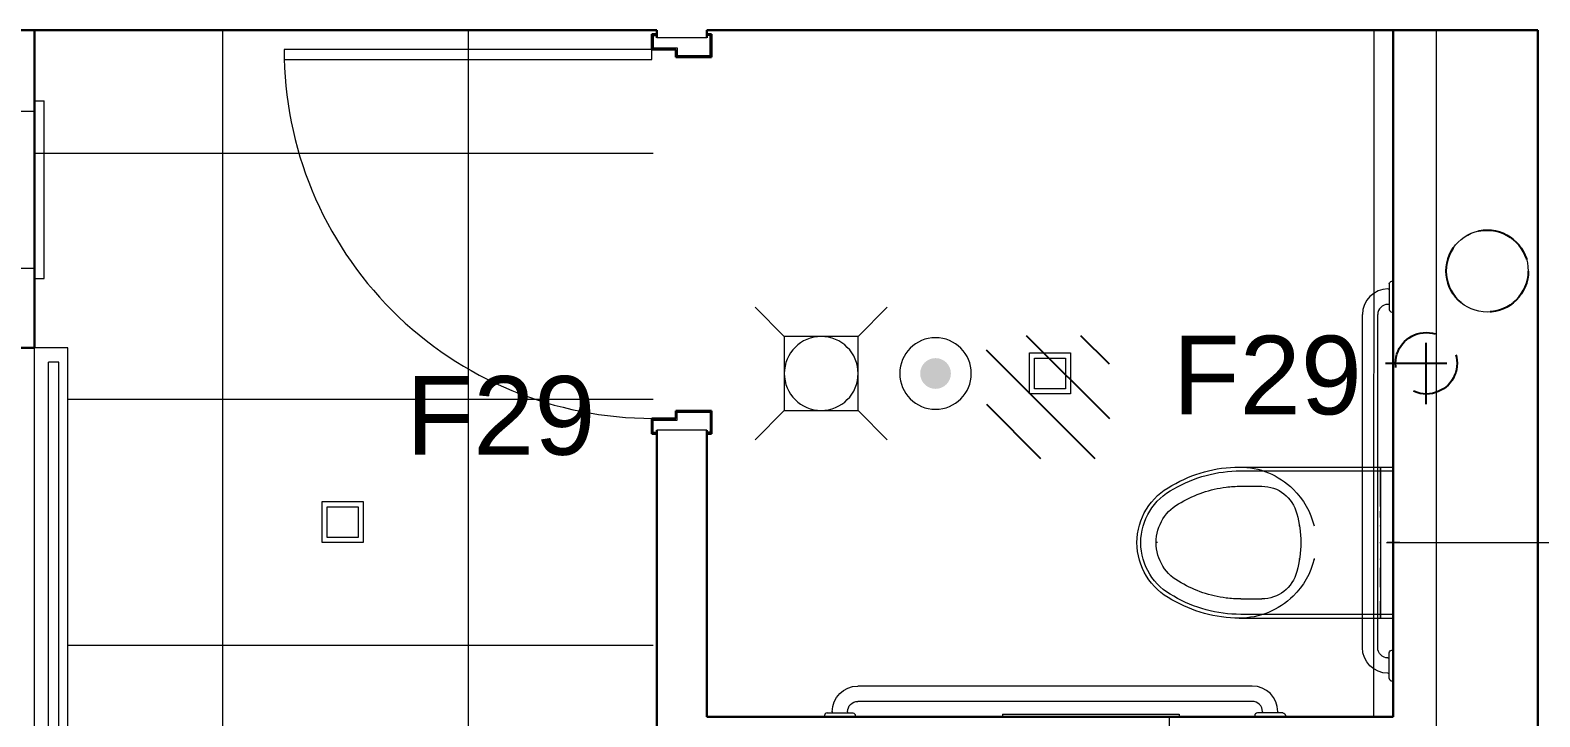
# Model space of a CAD drawing. Header units: inches. Extents: x -26500 to 0, y -3347 to 2257.
# Drawn here: x -21962.3 to -21814.9, y 695.7 to 762.7 of the extents above; entities that cross this region are included whole.
import ezdxf

# ---------------------------------------------------------------- set-up
doc = ezdxf.new("R2010")
doc.units = ezdxf.units.IN
doc.header["$LTSCALE"] = 48
doc.header["$MEASUREMENT"] = 0
doc.linetypes.add('NB - 5th floor_plan$0$HIDDEN2', pattern=[0.1875, 0.125, -0.0625])
for name, color, linetype in [('A104$0$A-DOOR', 8, 'Continuous'), ('A104$0$A-DOOR-FRAM', 8, 'Continuous'), ('A104$0$A-FLOR-PFIX', 8, 'Continuous'), ('A104$0$A-FLOR-SLEEVE', 8, 'Continuous'), ('A104$0$A-FLOR-SPCL', 8, 'Continuous'), ('A104$0$A-WALL-FULL-INTR', 8, 'Continuous'), ('A104$0$Level 30', 8, 'Continuous'), ('A604$0$A-CLNG-AVDC', 8, 'Continuous'), ('A604$0$A-CLNG-LITE', 3, 'Continuous'), ('A604$0$A-CLNG-MECH-RTRN', 8, 'Continuous'), ('A604$0$A-CLNG-MECH-SUPP', 8, 'Continuous'), ('A604$0$A-CLNG-PATT', 8, 'Continuous'), ('A604$0$A-CLNG-SPNK', 8, 'Continuous'), ('A604$0$A-FLOR-SLEEVE', 8, 'Continuous'), ('E-Emer-lite', 1, 'Continuous'), ('E-TEXT', 6, 'Continuous'), ('NB - 5th floor_plan$0$STWETSTACK', 1, 'NB - 5th floor_plan$0$HIDDEN2'), ('XREF', 7, 'Continuous')]:
    doc.layers.add(name, color=color, linetype=linetype)
doc.styles.add('M08', font='arial.ttf', dxfattribs={"height": 7.68})

# ---------------------------------------------------------------- blocks, each defined once
blk = doc.blocks.new('A104')
at = {"layer": 'A104$0$A-DOOR', "lineweight": 13}
for p, q in [((-21901.6375, 760.7836), (-21937.5169, 760.7836)), ((-21937.5169, 760.7836), (-21937.5169, 759.7845)), ((-21901.6375, 759.7845), (-21901.6375, 760.7836)), ((-21937.5039, 759.7845), (-21901.6375, 759.7845))]:
    blk.add_line(p, q, dxfattribs=at)
at = {"layer": 'A104$0$A-DOOR', "lineweight": 0}
for end in [270.051461, 181.539644]:
    blk.add_arc((-21901.5468, 760.751), 35.9701, 179.948539, end, dxfattribs=at)
at = {"layer": 'A104$0$A-DOOR-FRAM', "lineweight": 30}
for p, q in [((-21901.6375, 762.2845), (-21901.6375, 760.7836)), ((-21901.6375, 762.2845), (-21901.2625, 762.2845)), ((-21895.7861, 762.2845), (-21896.1611, 762.2845)), ((-21895.7861, 760.0331), (-21895.7861, 762.2845)), ((-21901.6375, 760.7836), (-21899.2856, 760.7836)), ((-21899.2856, 760.7836), (-21899.2856, 760.0331)), ((-21899.2856, 760.0331), (-21895.7861, 760.0331)), ((-21899.2856, 724.7705), (-21899.2856, 725.521)), ((-21899.2856, 725.521), (-21895.7861, 725.521)), ((-21895.7861, 725.521), (-21895.7861, 723.2695)), ((-21901.6375, 723.2695), (-21901.6375, 724.7705)), ((-21901.6375, 724.7705), (-21899.2856, 724.7705)), ((-21901.6375, 723.2695), (-21901.2625, 723.2695)), ((-21895.7861, 723.2695), (-21896.1611, 723.2695))]:
    blk.add_line(p, q, dxfattribs=at)
at = {"layer": 'A104$0$A-DOOR-FRAM', "lineweight": 13}
for p, q in [((-21901.4874, 762.1345), (-21901.4874, 760.9337)), ((-21901.4874, 762.1345), (-21901.2625, 762.1345)), ((-21901.2625, 762.2845), (-21901.2625, 762.1345)), ((-21896.1611, 762.1345), (-21896.1611, 762.2845)), ((-21895.9362, 762.1345), (-21896.1611, 762.1345)), ((-21895.9362, 760.1832), (-21895.9362, 762.1345)), ((-21901.4874, 760.9337), (-21899.1355, 760.9337)), ((-21899.1355, 760.9337), (-21899.1355, 760.1832)), ((-21899.1355, 760.1832), (-21895.9362, 760.1832)), ((-21899.1355, 724.6204), (-21899.1355, 725.3709)), ((-21899.1355, 725.3709), (-21895.9362, 725.3709)), ((-21895.9362, 725.3709), (-21895.9362, 723.4196)), ((-21901.4874, 723.4196), (-21901.4874, 724.6204)), ((-21901.4874, 724.6204), (-21899.1355, 724.6204)), ((-21901.4874, 723.4196), (-21901.2625, 723.4196)), ((-21901.2625, 723.2695), (-21901.2625, 723.4196)), ((-21895.9362, 723.4196), (-21896.1611, 723.4196)), ((-21896.1611, 723.4196), (-21896.1611, 723.2695))]:
    blk.add_line(p, q, dxfattribs=at)
at = {"layer": 'A104$0$A-FLOR-PFIX', "lineweight": 13, "extrusion": (0, 0, -1)}
for p, q in [((-21844.2844, 720.0347), (-21830.494, 720.0347)), ((-21844.1402, 719.6597), (-21829.2632, 719.6597)), ((-21830.494, 720.0347), (-21830.4945, 718.391)), ((-21830.494, 716.1833), (-21830.494, 720.0347)), ((-21830.494, 720.0347), (-21829.2637, 720.0347)), ((-21829.2632, 719.6597), (-21829.2637, 720.0347)), ((-21829.2637, 720.0347), (-21829.2637, 718.5756)), ((-21829.2632, 719.6597), (-21829.2632, 712.6597)), ((-21844.1397, 718.1592), (-21842.0934, 718.1597)), ((-21830.4945, 718.391), (-21830.4945, 718.1376)), ((-21830.4945, 718.1376), (-21830.4945, 717.6543)), ((-21830.4945, 717.6543), (-21830.4945, 717.0135)), ((-21829.2637, 718.5756), (-21829.2637, 718.2955)), ((-21829.2637, 718.2955), (-21829.2632, 717.7626)), ((-21829.2632, 717.7626), (-21829.2637, 717.0564)), ((-21830.4945, 717.0135), (-21830.4945, 715.7252)), ((-21830.494, 716.1833), (-21830.494, 715.9383)), ((-21829.2637, 717.0564), (-21829.2632, 715.767)), ((-21830.494, 715.9383), (-21830.4945, 715.2567)), ((-21830.494, 715.4978), (-21830.4945, 715.7252)), ((-21830.4945, 715.2911), (-21830.494, 715.4978)), ((-21830.494, 715.113), (-21830.4945, 715.2911)), ((-21830.4945, 715.2567), (-21830.4945, 714.2842)), ((-21830.494, 715.113), (-21830.4945, 714.4077)), ((-21829.2637, 715.2517), (-21829.2632, 715.4018)), ((-21829.2637, 715.2517), (-21829.2632, 714.5067)), ((-21829.2632, 715.576), (-21829.2632, 715.767)), ((-21829.2632, 715.4018), (-21829.2632, 715.576)), ((-21838.3985, 714.2842), (-21838.4748, 714.2842)), ((-21830.4945, 714.4077), (-21830.494, 713.5687)), ((-21830.4945, 714.2842), (-21830.4945, 714.2512)), ((-21830.4945, 714.2512), (-21830.494, 714.1577)), ((-21830.494, 713.5687), (-21830.4945, 712.6597)), ((-21830.494, 714.1577), (-21830.494, 714.0145)), ((-21830.494, 714.0145), (-21830.494, 713.5829)), ((-21830.494, 713.5829), (-21830.494, 713.1272)), ((-21829.2632, 714.5067), (-21829.2637, 713.6203)), ((-21829.2637, 713.6203), (-21829.2632, 712.6597)), ((-21852.3848, 712.6602), (-21852.3941, 712.6597)), ((-21852.3577, 712.6602), (-21852.3848, 712.6602)), ((-21852.3149, 712.6597), (-21852.3577, 712.6602)), ((-21852.2573, 712.6597), (-21852.3149, 712.6597)), ((-21838.3114, 712.6597), (-21838.215, 712.6597)), ((-21838.2056, 712.6597), (-21838.2632, 712.6597)), ((-21838.215, 712.6597), (-21838.2056, 712.6597)), ((-21830.5541, 712.6597), (-21830.4945, 712.6597)), ((-21830.494, 713.1272), (-21830.4945, 712.6597)), ((-21830.4945, 712.6597), (-21830.494, 712.1922)), ((-21830.4945, 712.6597), (-21830.4945, 711.7508)), ((-21830.494, 712.1922), (-21830.4945, 711.7365)), ((-21830.4945, 711.7508), (-21830.494, 710.9117)), ((-21829.9045, 712.6597), (-21829.2632, 712.6597)), ((-21828.62, 712.6597), (-21829.837, 712.6597)), ((-21829.2632, 712.6597), (-21829.2637, 711.6991)), ((-21829.2632, 705.6597), (-21829.2632, 712.6597)), ((-21838.3985, 711.0352), (-21838.4753, 711.0352)), ((-21837.025, 711.0352), (-21836.9286, 711.0352)), ((-21836.9182, 711.0352), (-21836.9768, 711.0352)), ((-21836.9286, 711.0352), (-21836.9182, 711.0352)), ((-21830.4945, 711.7365), (-21830.494, 711.3049)), ((-21830.494, 711.1617), (-21830.4945, 711.0682)), ((-21830.4945, 711.0682), (-21830.4945, 711.0352)), ((-21830.4945, 711.0352), (-21830.4945, 710.0628)), ((-21830.494, 710.9117), (-21830.4945, 710.2065)), ((-21830.494, 711.3049), (-21830.494, 711.1617)), ((-21829.2637, 711.6991), (-21829.2637, 710.8128)), ((-21829.2637, 710.8128), (-21829.2632, 710.0677)), ((-21830.4945, 710.0283), (-21830.4945, 710.2065)), ((-21830.4945, 710.0628), (-21830.494, 709.3812)), ((-21830.4945, 709.8216), (-21830.4945, 710.0283)), ((-21830.4945, 709.5943), (-21830.4945, 709.8216)), ((-21830.4945, 708.3064), (-21830.4945, 709.5943)), ((-21830.494, 709.3812), (-21830.494, 709.1361)), ((-21830.494, 709.1361), (-21830.494, 705.2847)), ((-21829.2632, 709.9176), (-21829.2632, 710.0677)), ((-21829.2632, 709.7434), (-21829.2632, 709.9176)), ((-21829.2632, 709.5524), (-21829.2632, 709.7434)), ((-21829.2632, 708.2635), (-21829.2632, 709.5524)), ((-21830.4945, 708.3064), (-21830.4945, 707.6651)), ((-21830.4945, 707.6651), (-21830.494, 707.1819)), ((-21829.2632, 708.2635), (-21829.2637, 707.5569)), ((-21829.2637, 707.5569), (-21829.2637, 707.0239)), ((-21844.1397, 707.1597), (-21842.0934, 707.1597)), ((-21830.494, 707.1819), (-21830.4945, 706.9284)), ((-21830.494, 705.2847), (-21830.4945, 706.9284)), ((-21829.2637, 707.0239), (-21829.2637, 706.7439)), ((-21829.2637, 705.2847), (-21829.2637, 706.7439)), ((-21844.2839, 705.2847), (-21830.494, 705.2847)), ((-21844.1402, 705.6597), (-21829.2632, 705.6597)), ((-21830.494, 705.2847), (-21829.2637, 705.2847)), ((-21829.2632, 705.6597), (-21829.2637, 705.2847))]:
    blk.add_line(p, q, dxfattribs=at)
at = {"layer": 'A104$0$A-FLOR-PFIX', "lineweight": 0}
blk.add_line((-21829.2636, 712.6595), (-21809.0136, 712.6595), dxfattribs=at)
at = {"layer": 'A104$0$A-FLOR-PFIX', "lineweight": 13, "extrusion": (0, 0, -1)}
for centre, radius, start, end in [((21844.2118, 706.9256), 13.1082, 59.571383, 89.685294), ((21844.1398, 706.6579), 13.0007, 59.8405, 90), ((21844.1398, 706.6578), 13.0008, 59.840611, 90.000111), ((21844.3026, 712.4937), 7.54, 90.142736, 134.4461), ((21848.015, 712.6582), 6.2503, 0, 63.019806), ((21848.015, 712.6582), 5.8753, 0, 63.119008), ((21844.1398, 706.6579), 11.5006, 59.617403, 82.854531), ((21844.1398, 706.6579), 11.5006, 82.854533, 90), ((21842.0732, 714.6583), 3.5002, 89.644078, 166.434231), ((21844.3026, 712.4937), 7.54, 134.4461, 166.274158), ((21848.015, 712.6582), 4.3752, 0, 63.657061), ((21848.2651, 712.6582), 10.0005, 163.614631, 180), ((21848.015, 712.6582), 6.2503, 296.980194, 0), ((21848.015, 712.6582), 5.8753, 296.880992, 0), ((21848.015, 712.6582), 4.3752, 296.342939, 0), ((21848.2651, 712.6582), 10.0005, 180, 196.385369), ((21844.3026, 712.8228), 7.54, 193.725842, 225.5539), ((21842.0732, 710.6581), 3.5002, 193.565769, 270.355922), ((21844.1398, 718.6586), 13.0008, 269.999892, 300.159392), ((21844.1398, 718.6586), 13.0007, 270, 300.1595), ((21844.1398, 718.6586), 11.5006, 277.145467, 300.382594), ((21844.3026, 712.8228), 7.54, 225.5539, 269.857264), ((21844.2118, 718.3909), 13.1082, 270.314706, 300.428617), ((21844.1398, 718.6586), 11.5006, 270, 277.145467)]:
    blk.add_arc(centre, radius, start, end, dxfattribs=at)
for p in [(-21830.4945, 714.2842), (-21830.4945, 712.6597), (-21829.2632, 712.6597), (-21830.4945, 711.0352)]:
    blk.add_point(p, dxfattribs=at)
at = {"layer": 'A104$0$A-FLOR-SLEEVE', "lineweight": 13}
blk.add_circle((-21820.0784, 739.1573), 4, dxfattribs=at)
at = {"layer": 'A104$0$A-FLOR-SPCL', "lineweight": 13, "extrusion": (0, 0, -1)}
for p, q in [((-21969.1351, 754.7531), (-21961.8846, 754.7541)), ((-21961.8846, 755.7545), (-21960.9476, 755.7531)), ((-21961.8836, 738.4425), (-21961.8846, 755.7545)), ((-21960.9466, 738.4411), (-21960.9476, 755.7531)), ((-21969.1336, 739.4411), (-21961.8841, 739.442)), ((-21961.8836, 738.4425), (-21960.9466, 738.4411)), ((-21867.3902, 695.9082), (-21867.3902, 695.6602)), ((-21867.3902, 695.9082), (-21850.1353, 695.9082)), ((-21867.3902, 695.6602), (-21850.1353, 695.6602)), ((-21851.1353, 695.6602), (-21851.1362, 691.6592)), ((-21850.1353, 695.9082), (-21850.1353, 695.6602))]:
    blk.add_line(p, q, dxfattribs=at)
at = {"layer": 'A104$0$A-FLOR-SPCL', "lineweight": 0, "extrusion": (0, 0, -1)}
for p, q in [((-21829.7632, 737.4092), (-21829.6387, 737.4092)), ((-21829.6382, 737.9092), (-21829.6387, 735.4092)), ((-21829.3887, 738.1592), (-21829.2632, 738.1592)), ((-21829.7637, 735.9092), (-21829.6382, 735.9092)), ((-21832.2632, 702.4097), (-21832.2632, 734.9092)), ((-21830.7632, 702.4097), (-21830.7637, 734.9092)), ((-21829.3882, 735.1592), (-21829.2632, 735.1592)), ((-21829.6387, 699.4092), (-21829.6387, 701.9097)), ((-21829.3882, 702.1597), (-21829.2637, 702.1597)), ((-21829.7637, 701.4097), (-21829.6382, 701.4097)), ((-21843.0132, 698.6597), (-21881.5167, 698.6597)), ((-21829.7637, 699.9092), (-21829.6387, 699.9092)), ((-21829.3882, 699.1592), (-21829.2637, 699.1592)), ((-21843.0137, 697.1597), (-21881.5171, 697.1597)), ((-21884.7686, 695.7847), (-21884.7686, 695.6597)), ((-21884.5181, 696.0347), (-21882.0181, 696.0347)), ((-21884.0181, 696.1602), (-21884.0181, 696.0347)), ((-21882.5186, 696.1597), (-21882.5181, 696.0352)), ((-21881.7671, 695.7847), (-21881.7671, 695.6597)), ((-21842.7632, 695.7847), (-21842.7632, 695.6597)), ((-21840.0132, 696.0347), (-21842.5137, 696.0347)), ((-21842.0137, 696.1597), (-21842.0137, 696.0342)), ((-21840.5132, 696.1597), (-21840.5137, 696.0347)), ((-21839.7637, 695.7847), (-21839.7637, 695.6597))]:
    blk.add_line(p, q, dxfattribs=at)
at = {"layer": 'A104$0$A-FLOR-SPCL', "lineweight": 0}
for centre, radius, start, end in [((-21829.7639, 734.9085), 2.5001, 90, 180), ((-21829.7639, 734.9085), 1.0001, 90, 180), ((-21829.3889, 735.4086), 0.25, 180, 270), ((-21843.0164, 696.1571), 2.5001, 0, 90), ((-21829.3889, 699.407), 0.25, 180, 270), ((-21843.0164, 696.1571), 1.0001, 0, 90), ((-21884.5183, 695.7821), 0.25, 90, 180), ((-21842.5164, 695.7821), 0.25, 90, 180)]:
    blk.add_arc(centre, radius, start, end, dxfattribs=at)
at = {"layer": 'A104$0$A-FLOR-SPCL', "lineweight": 0, "extrusion": (0, 0, -1)}
for centre, radius, start, end in [((21829.3889, 737.9087), 0.25, 0, 90), ((21829.7639, 702.4071), 2.5001, 270, 0), ((21829.7639, 702.4071), 1.0001, 270, 0), ((21829.3889, 701.9071), 0.25, 0, 90), ((21881.5182, 696.1571), 2.5001, 0, 90), ((21881.5182, 696.1571), 1.0001, 0, 90), ((21882.0182, 695.7821), 0.25, 90, 180), ((21840.0163, 695.7821), 0.25, 90, 180)]:
    blk.add_arc(centre, radius, start, end, dxfattribs=at)
for p in [(-21829.2632, 700.6597), (-21841.2632, 695.6597)]:
    blk.add_point(p, dxfattribs=at)
at = {"layer": 'A104$0$A-WALL-FULL-INTR', "lineweight": 30}
for p, q in [((-21961.8886, 762.6596), (-22008.2838, 762.6596)), ((-21901.1387, 762.6594), (-21961.8886, 762.6594)), ((-21961.8886, 731.6597), (-21961.8886, 762.6594)), ((-21901.1388, 762.6595), (-21901.138, 761.9095)), ((-21815.1386, 762.6595), (-21896.2657, 762.6595)), ((-21896.2638, 762.6595), (-21896.263, 761.9095)), ((-21829.2636, 762.6595), (-21829.2636, 695.6595)), ((-21815.1387, 613.4097), (-21815.1386, 762.6595)), ((-21961.8882, 731.6597), (-21987.8882, 731.6597)), ((-21901.1406, 690.0345), (-21901.139, 723.6445)), ((-21896.2651, 723.6445), (-21896.2663, 695.6595)), ((-21829.2636, 695.6595), (-21896.2663, 695.6595))]:
    blk.add_line(p, q, dxfattribs=at)
at = {"layer": 'A104$0$A-WALL-FULL-INTR', "lineweight": 0}
for p, q in [((-21896.263, 761.9095), (-21901.138, 761.9095)), ((-21825.0164, 651.0347), (-21825.0133, 762.6594)), ((-21896.2651, 723.6445), (-21901.139, 723.6445))]:
    blk.add_line(p, q, dxfattribs=at)
at = {"layer": 'A104$0$Level 30', "lineweight": 0, "extrusion": (0, 0, -1)}
for p, q in [((-21843.0132, 698.6597), (-21881.5167, 698.6597)), ((-21843.0137, 697.1597), (-21881.5171, 697.1597)), ((-21884.7686, 695.7847), (-21884.7686, 695.6597)), ((-21884.5181, 696.0347), (-21882.0181, 696.0347)), ((-21884.0181, 696.1602), (-21884.0181, 696.0347)), ((-21882.5186, 696.1597), (-21882.5181, 696.0352)), ((-21881.7671, 695.7847), (-21881.7671, 695.6597)), ((-21842.7632, 695.7847), (-21842.7632, 695.6597)), ((-21840.0132, 696.0347), (-21842.5137, 696.0347)), ((-21842.0137, 696.1597), (-21842.0137, 696.0342)), ((-21840.5132, 696.1597), (-21840.5137, 696.0347)), ((-21839.7637, 695.7847), (-21839.7637, 695.6597))]:
    blk.add_line(p, q, dxfattribs=at)
for centre, radius, start, end in [((21881.5182, 696.1571), 2.5001, 0, 90), ((21881.5182, 696.1571), 1.0001, 0, 90), ((21882.0182, 695.7821), 0.25, 90, 180), ((21840.0163, 695.7821), 0.25, 90, 180)]:
    blk.add_arc(centre, radius, start, end, dxfattribs=at)
at = {"layer": 'A104$0$Level 30', "lineweight": 0}
for centre, radius, start, end in [((-21843.0164, 696.1571), 2.5001, 0, 90), ((-21843.0164, 696.1571), 1.0001, 0, 90), ((-21884.5183, 695.7821), 0.25, 90, 180), ((-21842.5164, 695.7821), 0.25, 90, 180)]:
    blk.add_arc(centre, radius, start, end, dxfattribs=at)
at = {"layer": 'A104$0$Level 30', "lineweight": 0, "extrusion": (0, 0, -1)}
blk.add_point((-21841.2632, 695.6597), dxfattribs=at)
blk = doc.blocks.new('NB - 5th floor_plan')
at = {"layer": 'NB - 5th floor_plan$0$STWETSTACK', "color": 1, "linetype": 'NB - 5th floor_plan$0$HIDDEN2'}
for p, q in [((-21826.0223, 726.1568, -0.0063), (-21826.0223, 734.1568, -0.0063)), ((-21830.0223, 730.1568, -0.0063), (-21822.0223, 730.1568, -0.0063))]:
    blk.add_line(p, q, dxfattribs=at)
for centre, radius in [((-21820.077, 739.1567, -0.0063), 4), ((-21826.0223, 730.1568, -0.0063), 3)]:
    blk.add_circle(centre, radius, dxfattribs=at)
blk = doc.blocks.new('*E753')
at = {"layer": 'A604$0$A-CLNG-SPNK', "linetype": 'Continuous', "lineweight": 0}
h = blk.add_hatch(color=256, dxfattribs=at)
edge = h.paths.add_edge_path()
edge.add_arc((0, 0), 12, 0, 360)
blk = doc.blocks.new('*E754')
at = {"layer": 'A604$0$A-CLNG-LITE', "linetype": 'Continuous', "lineweight": 0}
h = blk.add_hatch(color=256, dxfattribs=at)
edge = h.paths.add_edge_path()
edge.add_arc((0, 0), 12, 0, 360)
blk = doc.blocks.new('A604')
at = {"layer": 'A604$0$A-CLNG-AVDC', "lineweight": 0}
for p, q in [((-21888.69, 732.76, 0), (-21891.55, 735.62, 0)), ((-21888.69, 732.76, 0), (-21891.55, 735.62, 0)), ((-21881.49, 732.76, 0), (-21878.64, 735.62, 0)), ((-21881.49, 732.76, 0), (-21878.64, 735.62, 0)), ((-21888.69, 725.56, 0), (-21891.55, 722.7, 0)), ((-21888.69, 725.56, 0), (-21891.55, 722.7, 0)), ((-21881.49, 725.56, 0), (-21878.64, 722.7, 0)), ((-21881.49, 725.56, 0), (-21878.64, 722.7, 0))]:
    blk.add_line(p, q, dxfattribs=at)
blk.add_ellipse((-21885.09, 729.16, 0), major_axis=(2.55, 2.55), ratio=1, start_param=5.497787, end_param=11.780972, dxfattribs=at)
blk.add_ellipse((-21885.09, 729.16, 0), major_axis=(2.55, 2.55), ratio=1, start_param=5.497787, end_param=11.780972, dxfattribs=at)
blk.add_3dface([(-21888.69, 725.56, 0), (-21881.49, 725.56, 0), (-21881.49, 732.76, 0), (-21888.69, 732.76, 0)], dxfattribs=at)
blk.add_3dface([(-21888.69, 725.56, 0), (-21881.49, 725.56, 0), (-21881.49, 732.76, 0), (-21888.69, 732.76, 0)], dxfattribs=at)
at = {"layer": 'A604$0$A-CLNG-LITE', "lineweight": 0}
for p, q in [((-21888.69, 732.76, 0), (-21891.55, 735.62, 0)), ((-21881.49, 732.76, 0), (-21878.64, 735.62, 0)), ((-21888.69, 725.56, 0), (-21891.55, 722.7, 0)), ((-21881.49, 725.56, 0), (-21878.64, 722.7, 0))]:
    blk.add_line(p, q, dxfattribs=at)
for centre, major_axis in [((-21885.09, 729.16, 0), (2.55, 2.55)), ((-21873.93, 729.16, 0), (2.47, 2.47))]:
    blk.add_ellipse(centre, major_axis=major_axis, ratio=1, start_param=5.497787, end_param=11.780972, dxfattribs=at)
for points in [[(-21888.69, 725.56, 0), (-21881.49, 725.56, 0), (-21881.49, 732.76, 0), (-21888.69, 732.76, 0)], [(-21864.76, 731.16, 0), (-21860.76, 731.16, 0), (-21860.76, 727.16, 0), (-21864.76, 727.16, 0)], [(-21864.26, 730.66, 0), (-21861.26, 730.66, 0), (-21861.26, 727.66, 0), (-21864.26, 727.66, 0)], [(-21933.8, 716.66, 0), (-21929.8, 716.66, 0), (-21929.8, 712.66, 0), (-21933.8, 712.66, 0)], [(-21933.3, 716.16, 0), (-21930.3, 716.16, 0), (-21930.3, 713.16, 0), (-21933.3, 713.16, 0)]]:
    blk.add_3dface(points, dxfattribs=at)
at = {"layer": 'A604$0$A-CLNG-MECH-RTRN', "lineweight": 0}
blk.add_line((-21961.67, 762.66, 0), (-21901.14, 762.66, 0), dxfattribs=at)
at = {"layer": 'A604$0$A-CLNG-MECH-RTRN', "lineweight": 13}
for p, q in [((-21831.14, 695.66, 0), (-21831.13, 762.66, 0)), ((-21829.26, 695.66, 0), (-21829.26, 762.66, 0))]:
    blk.add_line(p, q, dxfattribs=at)
at = {"layer": 'A604$0$A-CLNG-MECH-SUPP', "lineweight": 0}
for p, q in [((-21958.64, 731.66, 0), (-21961.89, 731.66, 0)), ((-21961.89, 659.66, 0), (-21961.89, 731.66, 0)), ((-21958.64, 659.6, 0), (-21958.64, 731.66, 0)), ((-21959.51, 730.28, 0), (-21960.51, 730.28, 0)), ((-21960.51, 661.03, 0), (-21960.51, 730.28, 0)), ((-21959.51, 661.03, 0), (-21959.51, 730.28, 0))]:
    blk.add_line(p, q, dxfattribs=at)
at = {"layer": 'A604$0$A-CLNG-PATT', "lineweight": 0}
for p, q in [((-21943.51, 550.03, 0), (-21943.51, 762.66, 0)), ((-21919.51, 550.03, 0), (-21919.51, 762.66, 0)), ((-21961.89, 750.66, 0), (-21901.5, 750.66, 0)), ((-21961.89, 654.66, 0), (-21961.89, 726.66, 0)), ((-21958.64, 726.66, 0), (-21901.5, 726.66, 0)), ((-21958.64, 702.66, 0), (-21901.5, 702.66, 0))]:
    blk.add_line(p, q, dxfattribs=at)
at = {"layer": 'A604$0$A-CLNG-SPNK', "lineweight": 0}
blk.add_ellipse((-21873.93, 729.16, 0), major_axis=(2.47, 2.47), ratio=1, start_param=5.497787, end_param=11.780972, dxfattribs=at)
at = {"layer": 'A604$0$A-FLOR-SLEEVE', "lineweight": 13}
blk.add_circle((-21820.08, 739.16), 4, dxfattribs=at)
at = {"layer": 'A604$0$A-CLNG-LITE', "lineweight": 0, "xscale": 0.125, "yscale": 0.125, "zscale": 1.25e-11}
blk.add_blockref('*E754', (-21873.93, 729.16, 0), dxfattribs=at)
at = {"layer": 'A604$0$A-CLNG-SPNK', "lineweight": 0, "xscale": 0.125, "yscale": 0.125, "zscale": 1.25e-11}
blk.add_blockref('*E753', (-21873.93, 729.16, 0), dxfattribs=at)

msp = doc.modelspace()

# ---------------------------------------------------------------- hatches: boundary and pattern name
at = {"layer": 'E-Emer-lite'}
h = msp.add_hatch(dxfattribs=at)
h.set_pattern_fill('ANSI31', color=256, scale=30, angle=90.0676)
h.set_pattern_definition([(135.067582, (-24284.7102, 25982.4093), (-2.64852087, -2.6547763), [])])
h.paths.add_polyline_path([(-21868.94, 720.87), (-21868.99, 732.87), (-21856.99, 732.88), (-21856.94, 720.88)])

# ---------------------------------------------------------------- block references
at = {"layer": 'XREF'}
for name in ['A104', 'NB - 5th floor_plan', 'A604']:
    msp.add_blockref(name, (0, 0), dxfattribs=at)

# ---------------------------------------------------------------- texts
at = {"layer": 'E-TEXT', "style": 'M08'}
for p in [(-21850.8, 725.17), (-21925.61, 721.23)]:
    msp.add_text('F29', height=7.68, dxfattribs=at).set_placement(p)

doc.saveas('drawing.dxf')
